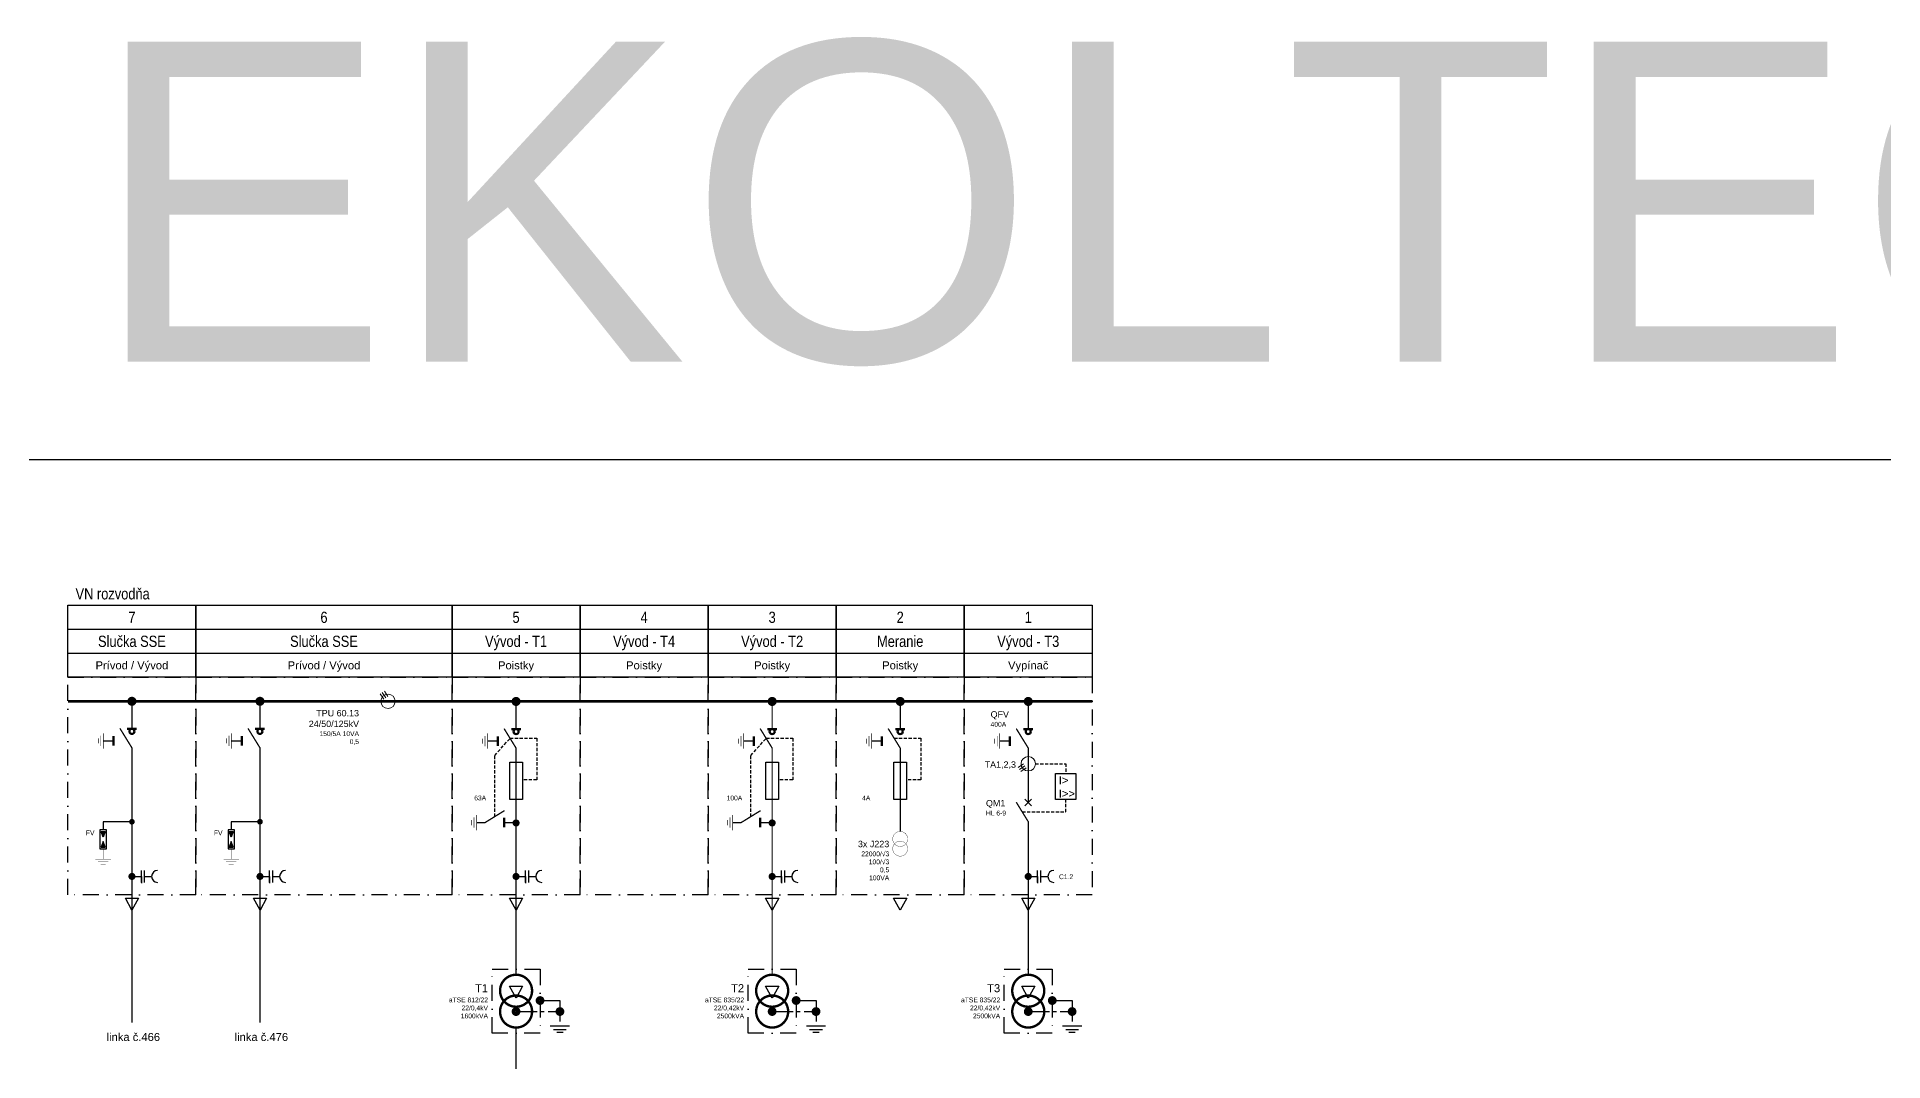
# Model space of a CAD drawing. Header units: millimetres. Extents: x -612 to 6794, y -5043 to 2163.
# Drawn here: x 284 to 861, y -1367 to -1047 of the extents above; entities that cross this region are included whole.
import ezdxf
from ezdxf.enums import TextEntityAlignment as Align

# ---------------------------------------------------------------- set-up
doc = ezdxf.new("R2010")
doc.units = ezdxf.units.MM
doc.header["$MEASUREMENT"] = 0
for name, pattern in [('EPL_DASHLONGDOT', [1, 0.66, -0.12, 0.1, -0.12]), ('ČERCHOVANÁ', [1, 0.5, -0.25, 0, -0.25]), ('ČÁRKOVANÁ', [0.75, 0.5, -0.25])]:
    doc.linetypes.add(name, pattern=pattern)
for name, color, linetype in [('10kV', 34, 'Continuous'), ('22kV', 34, 'Continuous'), ('400V', 7, 'Continuous')]:
    doc.layers.add(name, color=color, linetype=linetype)
doc.layers.add('EPLAN100', color=7, linetype='Continuous', lineweight=50)
doc.styles.get("Standard").update_dxf_attribs({"font": 'arial.ttf'})
doc.styles.add('styl2', font='ARIALN.TTF', dxfattribs={"width": 0.85})

# ---------------------------------------------------------------- blocks, each defined once
blk = doc.blocks.new('VN odpojovac s uzemnovacom')
at = {"layer": '22kV', "linetype": 'Continuous', "lineweight": 50}
for p, q in [((-5.71, 8.93), (-5.71, 6.01)), ((-1.46, 11.25), (1.46, 11.25))]:
    blk.add_line(p, q, dxfattribs=at)
at = {"layer": '22kV', "flags": 128}
for points, const_width in [([(-3.75, 11.38), (0, 5.29), (0, 0)], 0.4), ([(0, 15), (0, 11.25)], 0.4), ([(-10.52, 8.27), (-10.52, 6.67)], 0.2), ([(-9.71, 9.07), (-9.71, 5.87)], 0.2), ([(-5.71, 7.47), (-8.91, 7.47)], 0.4), ([(-8.91, 9.87), (-8.91, 5.07)], 0.2)]:
    blk.add_lwpolyline(points, dxfattribs=dict(at, const_width=const_width))
at = {"layer": '22kV', "linetype": 'Continuous', "lineweight": 50}
blk.add_circle((0, 10.45), 0.8, dxfattribs=at)
blk = doc.blocks.new('VN MTP')
at = {"layer": '10kV', "color": 0, "lineweight": 13}
for p, q in [((-3.13, -1.15), (-1.46, -0.06)), ((-2.72, -1.78), (-1.05, -0.68)), ((-2.31, -2.41), (-0.64, -1.31))]:
    blk.add_line(p, q, dxfattribs=at)
blk.add_circle((0, 0), 2.25, dxfattribs=at)
blk = doc.blocks.new('Uzemnovac')
at = {"layer": '22kV', "linetype": 'Continuous', "lineweight": 50}
blk.add_line((-3.75, 1.46), (-3.75, -1.46), dxfattribs=at)
at = {"layer": '22kV', "flags": 128}
for points, const_width in [([(-13.94, 0.8), (-13.94, -0.8)], 0.2), ([(-13.13, 1.6), (-13.13, -1.6)], 0.2), ([(-3.62, 3.75), (-9.71, 0), (-12.33, 0)], 0.4), ([(-12.33, 2.4), (-12.33, -2.4)], 0.2), ([(0, 0), (-3.75, 0)], 0.4)]:
    blk.add_lwpolyline(points, dxfattribs=dict(at, const_width=const_width))
blk = doc.blocks.new('VN vypinac')
at = {"layer": '22kV', "linetype": 'Continuous'}
for p, q in [((-1.04, 10.21), (1.04, 12.29)), ((1.04, 10.21), (-1.04, 12.29))]:
    blk.add_line(p, q, dxfattribs=at)
at = {"layer": '22kV', "const_width": 0.4, "flags": 128}
for points in [[(-3.75, 11.38), (0, 5.29), (0, 0)], [(0, 15), (0, 11.25)]]:
    blk.add_lwpolyline(points, dxfattribs=at)

msp = doc.modelspace()

# ---------------------------------------------------------------- hatches: boundary and pattern name
at = {"layer": '22kV'}
for points in [[(304.11, -1295.14), (305.35, -1295.14), (304.73, -1296.89)], [(344.11, -1295.14), (345.35, -1295.14), (344.73, -1296.89)], [(304.11, -1299.98), (305.35, -1299.98), (304.73, -1298.23)], [(344.11, -1299.98), (345.35, -1299.98), (344.73, -1298.23)]]:
    msp.add_hatch(color=256, dxfattribs=at).paths.add_polyline_path(points, flags=0)

# ---------------------------------------------------------------- linework, layer by layer
msp.add_lwpolyline([(161.83, -1178.86), (1370.96, -1178.86), (1370.96, -1671.18), (161.83, -1671.18)], close=True)
at = {"layer": '10kV', "color": 0, "ltscale": 5}
for p, q in [((413.71, -1231.95), (453.71, -1231.95)), ((453.71, -1231.95), (493.71, -1231.95)), ((493.71, -1231.95), (533.71, -1231.95)), ((533.71, -1231.95), (573.71, -1231.95)), ((573.71, -1231.95), (613.71, -1231.95)), ((413.71, -1239.45), (453.71, -1239.45)), ((453.71, -1239.45), (493.71, -1239.45)), ((493.71, -1239.45), (533.71, -1239.45)), ((533.71, -1239.45), (573.71, -1239.45)), ((573.71, -1239.45), (613.71, -1239.45))]:
    msp.add_line(p, q, dxfattribs=at)
at = {"layer": '22kV', "color": 0, "linetype": 'ČÁRKOVANÁ', "lineweight": -3, "ltscale": 2}
for p, q in [((427.04, -1271.35), (431.83, -1266.01)), ((431.83, -1266.01), (440.15, -1266.01)), ((440.15, -1266.01), (440.15, -1279.02)), ((507.04, -1271.35), (511.83, -1266.01)), ((511.83, -1266.01), (520.15, -1266.01)), ((520.15, -1266.01), (520.15, -1279.02)), ((551.83, -1266.01), (560.15, -1266.01)), ((560.15, -1266.01), (560.15, -1279.02)), ((427.04, -1290.48), (427.04, -1271.35)), ((507.04, -1290.48), (507.04, -1271.35)), ((595.96, -1273.97), (605.43, -1273.97)), ((605.43, -1273.97), (605.43, -1277.01)), ((440.15, -1279.02), (435.69, -1279.02)), ((520.15, -1279.02), (515.69, -1279.02)), ((560.15, -1279.02), (555.69, -1279.02)), ((605.43, -1289.02), (605.43, -1285.16)), ((591.83, -1289.02), (605.43, -1289.02))]:
    msp.add_line(p, q, dxfattribs=at)
at = {"layer": '22kV'}
for p, q in [((316.67, -1311.07), (316.67, -1307.26)), ((317.69, -1311.07), (317.69, -1307.26)), ((356.67, -1311.07), (356.67, -1307.26)), ((357.69, -1311.07), (357.69, -1307.26)), ((436.65, -1311.08), (436.65, -1307.27)), ((437.68, -1311.08), (437.68, -1307.27)), ((516.65, -1311.08), (516.65, -1307.27)), ((517.68, -1311.08), (517.68, -1307.27)), ((596.65, -1311.08), (596.65, -1307.27)), ((597.68, -1311.08), (597.68, -1307.27)), ((313.72, -1309.17), (316.67, -1309.17)), ((316.67, -1309.17), (316.67, -1311.29)), ((317.69, -1309.17), (319.87, -1309.17)), ((353.72, -1309.17), (356.67, -1309.17)), ((356.67, -1309.17), (356.67, -1311.29)), ((357.69, -1309.17), (359.87, -1309.17)), ((433.71, -1309.18), (436.65, -1309.18)), ((436.65, -1309.18), (436.65, -1311.3)), ((437.68, -1309.18), (439.86, -1309.18)), ((513.71, -1309.18), (516.65, -1309.18)), ((516.65, -1309.18), (516.65, -1311.3)), ((517.68, -1309.18), (519.86, -1309.18)), ((593.71, -1309.18), (596.65, -1309.18)), ((596.65, -1309.18), (596.65, -1311.3)), ((597.68, -1309.18), (599.86, -1309.18))]:
    msp.add_line(p, q, dxfattribs=at)
at = {"layer": '22kV', "ltscale": 10}
for p, q in [((311.67, -1315.92), (315.76, -1315.92)), ((313.72, -1319.69), (311.67, -1315.92)), ((315.76, -1315.92), (313.72, -1319.69)), ((351.67, -1315.92), (355.76, -1315.92)), ((353.72, -1319.69), (351.67, -1315.92)), ((355.76, -1315.92), (353.72, -1319.69)), ((431.66, -1315.92), (435.75, -1315.92)), ((433.71, -1319.69), (431.66, -1315.92)), ((435.75, -1315.92), (433.71, -1319.69)), ((511.66, -1315.92), (515.75, -1315.92)), ((513.71, -1319.69), (511.66, -1315.92)), ((515.75, -1315.92), (513.71, -1319.69)), ((551.66, -1315.92), (555.75, -1315.92)), ((553.71, -1319.69), (551.66, -1315.92)), ((555.75, -1315.92), (553.71, -1319.69)), ((591.66, -1315.92), (595.75, -1315.92)), ((593.71, -1319.69), (591.66, -1315.92)), ((595.75, -1315.92), (593.71, -1319.69)), ((431.66, -1343.44), (435.75, -1343.44)), ((433.71, -1347.21), (431.66, -1343.44)), ((435.75, -1343.44), (433.71, -1347.21)), ((511.66, -1343.44), (515.75, -1343.44)), ((513.71, -1347.21), (511.66, -1343.44)), ((515.75, -1343.44), (513.71, -1347.21)), ((591.66, -1343.44), (595.75, -1343.44)), ((593.71, -1347.21), (591.66, -1343.44)), ((595.75, -1343.44), (593.71, -1347.21))]:
    msp.add_line(p, q, dxfattribs=at)
at = {"layer": '22kV', "color": 0, "linetype": 'ČERCHOVANÁ', "ltscale": 10}
for points in [[(293.71, -1246.95), (333.71, -1246.95), (333.71, -1314.88), (293.71, -1314.88)], [(333.71, -1246.95), (413.71, -1246.95), (413.71, -1314.88), (333.71, -1314.88)], [(413.71, -1246.95), (453.71, -1246.95), (453.71, -1314.88), (413.71, -1314.88)], [(453.71, -1246.95), (493.71, -1246.95), (493.71, -1314.88), (453.71, -1314.88)], [(493.71, -1246.95), (533.71, -1246.95), (533.71, -1314.88), (493.71, -1314.88)], [(533.71, -1246.95), (573.71, -1246.95), (573.71, -1314.88), (533.71, -1314.88)], [(573.71, -1246.95), (613.71, -1246.95), (613.71, -1314.88), (573.71, -1314.88)], [(426.21, -1338.13), (441.21, -1338.13), (441.21, -1358.13), (426.21, -1358.13)], [(506.21, -1338.13), (521.21, -1338.13), (521.21, -1358.13), (506.21, -1358.13)], [(586.21, -1338.13), (601.21, -1338.13), (601.21, -1358.13), (586.21, -1358.13)]]:
    msp.add_lwpolyline(points, close=True, dxfattribs=at)
at = {"layer": '22kV', "const_width": 0.8}
for points in [[(293.71, -1254.45), (333.71, -1254.45)], [(333.71, -1254.45), (413.71, -1254.45)], [(413.71, -1254.45), (453.71, -1254.45)], [(453.71, -1254.45), (493.71, -1254.45)], [(493.71, -1254.45), (533.71, -1254.45)], [(533.71, -1254.45), (573.71, -1254.45)], [(573.71, -1254.45), (613.71, -1254.45)]]:
    msp.add_lwpolyline(points, dxfattribs=at)
at = {"layer": '22kV'}
for points, const_width in [([(314.48, -1254.45, 1), (312.94, -1254.45, 1), (314.48, -1254.45, 0.272597)], 1.29), ([(354.48, -1254.45, 1), (352.94, -1254.45, 1), (354.48, -1254.45, 0.272597)], 1.29), ([(434.48, -1254.49, 1), (432.94, -1254.49, 1), (434.48, -1254.49, 0.272597)], 1.29), ([(514.48, -1254.49, 1), (512.94, -1254.49, 1), (514.48, -1254.49, 0.272597)], 1.29), ([(554.48, -1254.49, 1), (552.94, -1254.49, 1), (554.48, -1254.49, 0.272597)], 1.29), ([(594.48, -1254.49, 1), (592.94, -1254.49, 1), (594.48, -1254.49, 0.272597)], 1.29), ([(314.1, -1292.08, 1.050107), (313.32, -1292.08, 1.050107), (314.1, -1292.08, 0.272597)], 0.967), ([(354.1, -1292.08, 1.050107), (353.32, -1292.08, 1.050107), (354.1, -1292.08, 0.272597)], 0.967)]:
    msp.add_lwpolyline(points, format="xyb", dxfattribs=dict(at, const_width=const_width))
at = {"layer": '22kV', "flags": 128}
for points, const_width in [([(313.71, -1259.28), (313.71, -1254.42)], 0.4), ([(353.71, -1259.28), (353.71, -1254.42)], 0.4), ([(433.71, -1259.35), (433.71, -1254.49)], 0.4), ([(513.71, -1259.35), (513.71, -1254.49)], 0.4), ([(553.71, -1259.35), (553.71, -1254.49)], 0.4), ([(593.71, -1259.35), (593.71, -1254.49)], 0.4), ([(313.71, -1274.28), (313.71, -1314.88)], 0.4), ([(353.71, -1274.28), (353.71, -1314.88)], 0.4), ([(433.71, -1274.35), (433.71, -1314.88)], 0.4), ([(513.71, -1274.35), (513.71, -1314.88)], 0.4), ([(553.71, -1274.35), (553.71, -1295.11)], 0.4), ([(593.71, -1282.35), (593.71, -1270.6)], 0.4), ([(593.71, -1314.88), (593.71, -1297.35)], 0.4), ([(304.73, -1300.56), (304.73, -1303.76), (302.33, -1303.76), (307.13, -1303.76)], 0.1), ([(344.73, -1300.56), (344.73, -1303.76), (342.33, -1303.76), (347.13, -1303.76)], 0.1), ([(306.33, -1304.56), (303.13, -1304.56)], 0.1), ([(305.53, -1305.37), (303.93, -1305.37)], 0.1), ([(346.33, -1304.56), (343.13, -1304.56)], 0.1), ([(345.53, -1305.37), (343.93, -1305.37)], 0.1), ([(313.71, -1314.88), (313.71, -1354.88)], 0.4), ([(353.71, -1314.88), (353.71, -1354.88)], 0.4), ([(433.71, -1314.88), (433.71, -1339.88)], 0.4), ([(513.71, -1314.88), (513.71, -1339.88)], 0.4), ([(593.71, -1314.88), (593.71, -1339.88)], 0.4)]:
    msp.add_lwpolyline(points, dxfattribs=dict(at, const_width=const_width))
at = {"layer": '22kV', "lineweight": -3, "ltscale": 10}
for points in [[(431.73, -1273.49), (435.69, -1273.49), (435.69, -1285.11), (431.73, -1285.11)], [(511.73, -1273.49), (515.69, -1273.49), (515.69, -1285.11), (511.73, -1285.11)], [(551.73, -1273.49), (555.69, -1273.49), (555.69, -1285.11), (551.73, -1285.11)]]:
    msp.add_lwpolyline(points, close=True, dxfattribs=at)
at = {"layer": '22kV', "color": 0, "lineweight": -3, "ltscale": 10}
msp.add_lwpolyline([(602.23, -1277.01), (608.62, -1277.01), (608.62, -1285.16), (602.23, -1285.16)], close=True, dxfattribs=at)
at = {"layer": '22kV', "const_width": 1.11}
for points in [[(434.26, -1292.46, 1), (433.15, -1292.46, 1)], [(514.26, -1292.46, 1), (513.15, -1292.46, 1)], [(314.27, -1309.17, 1), (313.17, -1309.17, 1)], [(354.27, -1309.17, 1), (353.17, -1309.17, 1)], [(434.26, -1309.18, 1), (433.15, -1309.18, 1)], [(514.26, -1309.18, 1), (513.15, -1309.18, 1)], [(594.26, -1309.18, 1), (593.15, -1309.18, 1)]]:
    msp.add_lwpolyline(points, format="xyb", close=True, dxfattribs=at)
at = {"layer": '22kV'}
for points in [[(303.73, -1300.56), (305.73, -1300.56), (305.73, -1294.56), (303.73, -1294.56)], [(304.11, -1295.14), (305.35, -1295.14), (304.73, -1296.89)], [(343.73, -1300.56), (345.73, -1300.56), (345.73, -1294.56), (343.73, -1294.56)], [(344.11, -1295.14), (345.35, -1295.14), (344.73, -1296.89)], [(304.11, -1299.98), (305.35, -1299.98), (304.73, -1298.23)], [(344.11, -1299.98), (345.35, -1299.98), (344.73, -1298.23)]]:
    msp.add_lwpolyline(points, close=True, dxfattribs=at)
for points in [[(313.71, -1292.06), (304.73, -1292.06), (304.73, -1294.56)], [(353.71, -1292.06), (344.73, -1292.06), (344.73, -1294.56)]]:
    msp.add_lwpolyline(points, dxfattribs=at)
at = {"layer": '22kV', "color": 0, "const_width": 0.0936, "flags": 128}
for points in [[(551.37, -1297.45, 1), (556.05, -1297.45, 1), (551.37, -1297.45, -1)], [(551.37, -1300.49, 1), (556.05, -1300.49, 1), (551.37, -1300.49, -1)]]:
    msp.add_lwpolyline(points, format="xyb", dxfattribs=at)
at = {"layer": '22kV', "const_width": 0.75, "flags": 128}
for points in [[(428.71, -1344.88, 1), (438.71, -1344.88, 1), (428.71, -1344.88, -1)], [(508.71, -1344.88, 1), (518.71, -1344.88, 1), (508.71, -1344.88, -1)], [(588.71, -1344.88, 1), (598.71, -1344.88, 1), (588.71, -1344.88, -1)]]:
    msp.add_lwpolyline(points, format="xyb", dxfattribs=at)
at = {"layer": '22kV'}
for centre in [(321.73, -1309.17), (361.73, -1309.17), (441.72, -1309.18), (521.72, -1309.18), (601.72, -1309.18)]:
    msp.add_arc(centre, 1.87, 90, 270, dxfattribs=at)
at = {"layer": '400V', "color": 0, "ltscale": 5}
for p, q in [((293.71, -1231.95), (333.71, -1231.95)), ((333.71, -1231.95), (413.71, -1231.95)), ((293.71, -1239.45), (333.71, -1239.45)), ((333.71, -1239.45), (413.71, -1239.45))]:
    msp.add_line(p, q, dxfattribs=at)
at = {"layer": '400V', "color": 94, "true_color": 0x00a800}
for p, q in [((450.41, -1355.94), (444.41, -1355.94)), ((445.41, -1356.94), (449.41, -1356.94)), ((448.41, -1357.94), (446.41, -1357.94)), ((530.41, -1355.94), (524.41, -1355.94)), ((525.41, -1356.94), (529.41, -1356.94)), ((528.41, -1357.94), (526.41, -1357.94)), ((610.41, -1355.94), (604.41, -1355.94)), ((605.41, -1356.94), (609.41, -1356.94)), ((608.41, -1357.94), (606.41, -1357.94))]:
    msp.add_line(p, q, dxfattribs=at)
at = {"layer": '400V', "color": 0, "ltscale": 5}
for points in [[(293.71, -1224.45), (333.71, -1224.45), (333.71, -1246.95), (293.71, -1246.95)], [(333.71, -1224.45), (413.71, -1224.45), (413.71, -1246.95), (333.71, -1246.95)], [(413.71, -1224.45), (453.71, -1224.45), (453.71, -1246.95), (413.71, -1246.95)], [(453.71, -1224.45), (493.71, -1224.45), (493.71, -1246.95), (453.71, -1246.95)], [(493.71, -1224.45), (533.71, -1224.45), (533.71, -1246.95), (493.71, -1246.95)], [(533.71, -1224.45), (573.71, -1224.45), (573.71, -1246.95), (533.71, -1246.95)], [(573.71, -1224.45), (613.71, -1224.45), (613.71, -1246.95), (573.71, -1246.95)]]:
    msp.add_lwpolyline(points, close=True, dxfattribs=at)
at = {"layer": '400V', "const_width": 0.75, "flags": 128}
for points in [[(428.71, -1351.38, 1), (438.71, -1351.38, 1), (428.71, -1351.38, -1)], [(508.71, -1351.38, 1), (518.71, -1351.38, 1), (508.71, -1351.38, -1)], [(588.71, -1351.38, 1), (598.71, -1351.38, 1), (588.71, -1351.38, -1)]]:
    msp.add_lwpolyline(points, format="xyb", dxfattribs=at)
at = {"layer": '400V', "color": 94, "true_color": 0x00a800, "const_width": 1.29}
for points in [[(441.94, -1347.94, 1), (440.48, -1347.94, 1), (441.94, -1347.94, 0.272597)], [(521.94, -1347.94, 1), (520.48, -1347.94, 1), (521.94, -1347.94, 0.272597)], [(601.94, -1347.94, 1), (600.48, -1347.94, 1), (601.94, -1347.94, 0.272597)], [(434.44, -1351.38, 1), (432.98, -1351.38, 1), (434.44, -1351.38, 0.272597)], [(448.14, -1351.38, 1), (446.68, -1351.38, 1), (448.14, -1351.38, 0.272597)], [(514.44, -1351.38, 1), (512.98, -1351.38, 1), (514.44, -1351.38, 0.272597)], [(528.14, -1351.38, 1), (526.68, -1351.38, 1), (528.14, -1351.38, 0.272597)], [(594.44, -1351.38, 1), (592.98, -1351.38, 1), (594.44, -1351.38, 0.272597)], [(608.14, -1351.38, 1), (606.68, -1351.38, 1), (608.14, -1351.38, 0.272597)]]:
    msp.add_lwpolyline(points, format="xyb", dxfattribs=at)
at = {"layer": '400V', "const_width": 0.4, "flags": 128}
msp.add_lwpolyline([(523.71, -1469.88), (523.71, -1489.88), (433.71, -1489.88), (433.71, -1356.38)], dxfattribs=at)
at = {"layer": 'EPLAN100', "color": 94, "linetype": 'EPL_DASHLONGDOT', "lineweight": 30, "ltscale": 10, "true_color": 0x00a800}
for points in [[(441.21, -1347.94), (447.41, -1347.94), (447.41, -1355.94)], [(521.21, -1347.94), (527.41, -1347.94), (527.41, -1355.94)], [(601.21, -1347.94), (607.41, -1347.94), (607.41, -1355.94)], [(433.71, -1351.38), (447.41, -1351.38)], [(513.71, -1351.38), (527.41, -1351.38)], [(593.71, -1351.38), (607.41, -1351.38)]]:
    msp.add_lwpolyline(points, dxfattribs=at)

# ---------------------------------------------------------------- block references
for p in [(313.71, -1274.28), (353.71, -1274.28)]:
    msp.add_blockref('VN odpojovac s uzemnovacom', p)
at = {"layer": '22kV', "color": 0, "lineweight": -3, "rotation": 270}
msp.add_blockref('VN MTP', (393.71, -1254.45), dxfattribs=at)
at = {"layer": '22kV', "lineweight": -3}
for name, p in [('VN odpojovac s uzemnovacom', (433.71, -1274.35)), ('VN odpojovac s uzemnovacom', (513.71, -1274.35)), ('VN odpojovac s uzemnovacom', (553.71, -1274.35)), ('VN odpojovac s uzemnovacom', (593.71, -1274.35)), ('VN vypinac', (593.71, -1297.35))]:
    msp.add_blockref(name, p, dxfattribs=at)
at = {"layer": '22kV', "color": 0, "lineweight": -3}
msp.add_blockref('VN MTP', (593.71, -1273.97), dxfattribs=at)
at = {"layer": '22kV', "lineweight": -3, "ltscale": 10}
for p in [(433.71, -1292.35), (513.71, -1292.35)]:
    msp.add_blockref('Uzemnovac', p, dxfattribs=at)

# ---------------------------------------------------------------- texts
at = {"insert": (300.93, -1048.35), "char_height": 100, "attachment_point": 1}
msp.add_mtext_dynamic_manual_height_columns('EKOLTECH', width=842.1763, gutter_width=10, heights=[0], dxfattribs=at)
at = {"layer": '22kV', "color": 0, "style": 'styl2'}
msp.add_text('VN rozvodňa', height=3.5, dxfattribs=at).set_placement((296.1, -1220.86), align=Align.MIDDLE_LEFT)
for s, p in [('7', (313.71, -1228.2)), ('6', (373.71, -1228.2)), ('5', (433.71, -1228.2)), ('4', (473.71, -1228.2)), ('3', (513.71, -1228.2)), ('2', (553.71, -1228.2)), ('1', (593.71, -1228.2)), ('Slučka SSE', (313.71, -1235.7)), ('Slučka SSE', (373.71, -1235.7)), ('Vývod - T1', (433.71, -1235.7)), ('Vývod - T4', (473.71, -1235.7)), ('Vývod - T2', (513.71, -1235.7)), ('Meranie', (553.71, -1235.7)), ('Vývod - T3', (593.71, -1235.7))]:
    msp.add_text(s, height=3.5, dxfattribs=at).set_placement(p, align=Align.MIDDLE_CENTER)
at = {"layer": '22kV', "color": 0}
for s, p in [('Prívod / Vývod', (313.71, -1243.2)), ('Prívod / Vývod', (373.71, -1243.2)), ('Poistky', (433.71, -1243.2)), ('Poistky', (473.71, -1243.2)), ('Poistky', (513.71, -1243.2)), ('Poistky', (553.71, -1243.2)), ('Vypínač', (593.71, -1243.2))]:
    msp.add_text(s, height=2.5, dxfattribs=at).set_placement(p, align=Align.MIDDLE_CENTER)
at = {"layer": '22kV', "linetype": 'Continuous'}
for s, insert, char_height, width, attachment_point in [('\\A1;\\pxqr;{\\C0;TPU 60.13\\P24/50/125kV\\P\\H0.75x;150/5A 10VA 0,5 }', (384.65, -1257.15), 2, 13.1315, 3), ('\\pxql;{\\H1.33333x;\\C0;QFV\\H0.75x;\\P400A}', (589.6, -1259.97), 1.5, 7.6586, 6), ('\\pxql;{\\H1.33333x;\\C0;TA1,2,3}', (589.97, -1274.4), 1.5, 9.8766, 6), ('\\pxql;{\\H1.25x;\\C0;I>\\PI>>}', (608, -1277.86), 2, 4.7569, 3), ('\\pxqr;{\\C0;63A}', (424.37, -1284.66), 1.5, 9.8766, 6), ('\\pxqr;{\\C0;100A}', (504.37, -1284.66), 1.5, 9.8766, 6), ('\\pxqr;{\\C0;4A}', (544.37, -1284.66), 1.5, 9.8766, 6), ('\\pxql;{\\H1.33333x;\\C0;QM1\\H0.75x;\\PHL 6-9}', (590.37, -1287.71), 1.5, 9.8766, 6), ('\\pxql;{\\C0;FV}', (299.34, -1295.56), 1.5, 7.6586, 4), ('\\pxql;{\\C0;FV}', (339.34, -1295.56), 1.5, 7.6586, 4), ('\\A1;\\pxqr;{\\C0;3x J223\\P\\A0;\\H0.75x;22000/√3 \\P100/√3 \\P0,5\\P100VA\\P\\A1; }', (550.29, -1298.03), 2, 13.1315, 3), ('\\pxql;{\\C0;C1.2}', (603.31, -1309.27), 1.5, 7.6586, 4), ('{\\H1.25x;T1\\H0.8x;\\C230;\\P\\pxqr;\\H0.75x;\\C0;aTSE 812/22\\P22/0,4kV\\P1600kVA}', (424.95, -1348.18), 2, 12.3335, 6), ('{\\H1.25x;T2\\H0.8x;\\C230;\\P\\pxqr;\\H0.75x;\\C0;aTSE 835/22\\P22/0,42kV\\P2500kVA}', (504.95, -1348.18), 2, 12.3335, 6), ('{\\H1.25x;T3\\H0.8x;\\C230;\\P\\pxqr;\\H0.75x;\\C0;aTSE 835/22\\P22/0,42kV\\P2500kVA}', (584.95, -1348.18), 2, 12.3335, 6)]:
    msp.add_mtext(s, dxfattribs=dict(at, insert=insert, char_height=char_height, width=width, attachment_point=attachment_point))
at = {"layer": '22kV', "color": 230, "linetype": 'Continuous', "char_height": 2.5, "width": 19.4491, "attachment_point": 5}
for s, insert in [('{\\C0;linka č.466}', (314.15, -1359.35)), ('{\\C0;linka č.476}', (354.15, -1359.35))]:
    msp.add_mtext(s, dxfattribs=dict(at, insert=insert))

doc.saveas('drawing.dxf')
